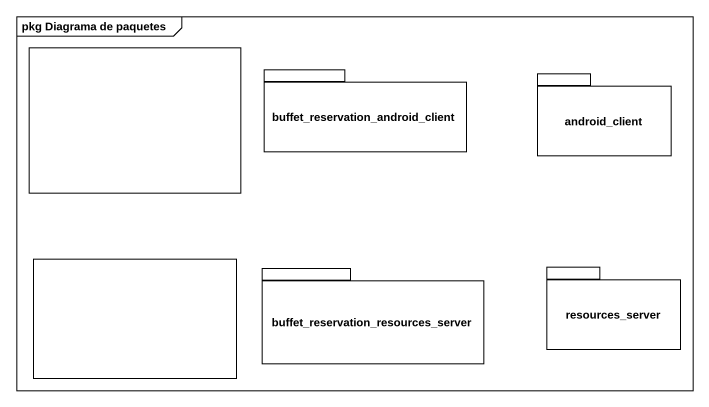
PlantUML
@startuml
mainframe pkg Diagrama de paquetes
rectangle " " as rectangle1
package "buffet_reservation_android_client" as buffet_reservation_android {
}
package android_client {
}
rectangle " " as rectangle2
package "buffet_reservation_resources_server" as buffet_reservation {
}
package resources_server {
}
@enduml
